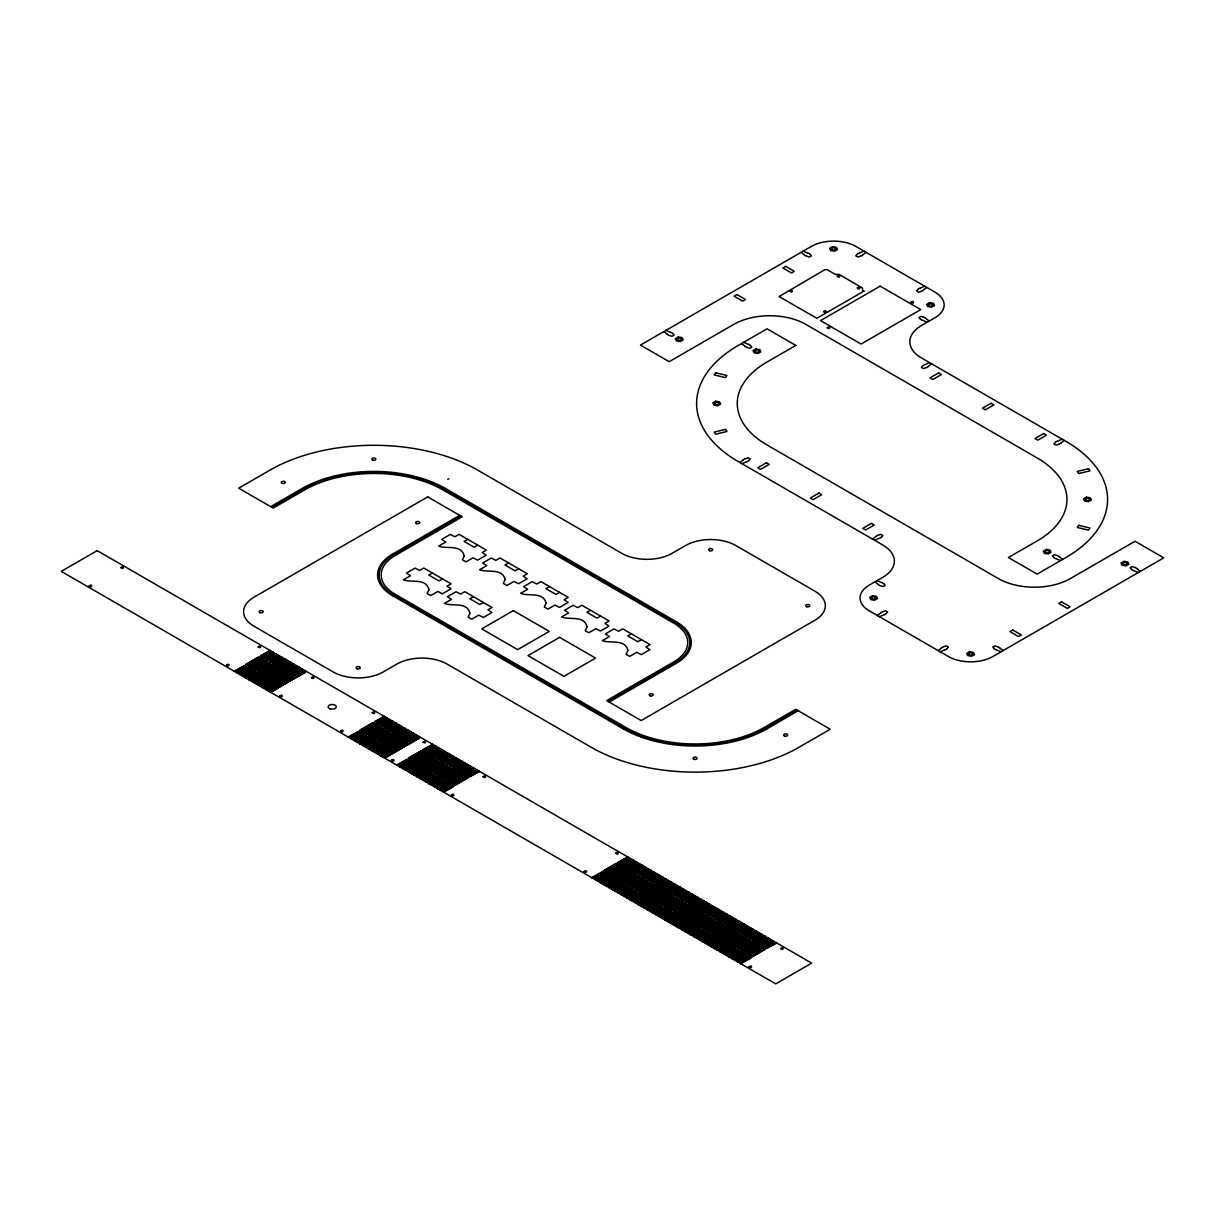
<?xml version="1.0" encoding="UTF-8"?>
<svg xmlns="http://www.w3.org/2000/svg" width="1225" height="1225" viewBox="0 0 1225 1225"><rect width="100%" height="100%" fill="white"/><g stroke="black" fill="none" stroke-linecap="round" stroke-linejoin="round"><path stroke-width="1.5" d="M270.694 506.645L301.947 488.591A101.644 58.678 0 0 1 445.686 488.591L676.384 621.779A50.822 29.339 0 0 1 676.384 663.276L609.192 702.078M271.766 507.257L303.034 489.219A100.113 57.805 0 0 1 444.614 489.219L675.312 622.407L676.384 621.779M667.257 334.211L663.843 331.577M670.488 332.342L665.925 330.367M804.534 254.953L801.119 252.319M807.765 253.085L803.202 251.11M669.401 335.451L672.066 336.324L674.148 335.114L672.647 333.583M806.678 256.193L809.342 257.066L811.425 255.857L809.924 254.325M447.737 479.373L448.809 478.761M444.614 489.219L445.686 488.591M857.24 254.126L859.031 253.085M863.947 251.11L859.383 253.085M866.029 252.319L862.63 254.953M860.823 256.193L862.63 255.152M744.968 346.154L741.554 343.521M748.199 344.286L743.636 342.311M747.128 347.395L749.792 348.267L751.874 347.058L750.358 345.527M798.21 710.791L766.942 728.829A101.644 58.678 0 0 1 623.203 728.829L392.505 595.641A50.822 29.339 0 0 1 392.505 554.144L459.712 515.357M392.505 554.144L393.593 554.772L460.784 515.97M795.821 345.389L767.034 362.003A101.644 58.678 0 0 0 767.034 444.981L998.452 578.598A50.822 29.339 0 0 0 1070.328 578.598L1135.008 541.251L1163.75 557.85L992.893 656.493A31.513 18.191 0 0 1 948.334 656.493L869.291 610.846A31.513 18.191 0 0 1 869.291 585.121L882.75 577.343A39.644 22.892 0 0 0 882.75 544.987L738.292 461.58A142.299 82.152 0 0 1 738.292 345.404L767.034 328.805L795.791 345.404M234.143 671.208L244.786 665.481L234.511 671.407M270.082 650.46L260.236 656.141L270.434 650.659M467.674 539.322L464.091 541.404L474.152 547.207L477.735 545.14M237.068 672.877L247.695 667.166L237.42 673.092M272.991 652.144L263.145 657.825L273.359 652.343M239.977 674.562L250.62 668.85L240.33 674.776M275.916 653.828L266.07 659.509L276.268 654.028M242.887 676.246L253.529 670.519L243.254 676.46M278.825 655.513L268.979 661.194L279.193 655.712M918.015 289.207L919.807 288.166M245.812 677.93L256.454 672.203L246.164 678.145M281.75 657.197L271.904 662.878L282.102 657.396M924.722 286.206L920.159 288.166M392.505 595.641L393.593 595.013L624.291 728.217A100.113 57.805 0 0 0 765.87 728.217L797.123 710.163M432.44 573.024L428.842 575.107L438.902 580.91L442.501 578.828M926.82 287.4L923.405 290.034M248.721 679.615L259.363 673.888L249.088 679.829M284.659 658.866L274.813 664.562L285.027 659.081M921.598 291.29L923.405 290.248M251.646 681.299L262.288 675.572L251.998 681.513M287.584 660.551L277.738 666.247L287.936 660.765M254.555 682.983L265.197 677.257L254.922 683.198M290.493 662.235L280.647 667.931L290.861 662.449M257.48 684.668L268.107 678.941L257.832 684.882M293.418 663.919L283.572 669.616L293.77 664.134M260.389 686.352L271.031 680.625L260.757 686.567M296.328 665.604L286.482 671.3L296.695 665.818M263.314 688.037L273.941 682.31L263.666 688.251M299.252 667.288L289.406 672.984L299.604 667.503M266.223 689.721L276.865 683.994L266.591 689.935M302.162 668.972L292.316 674.669L302.514 669.187M269.148 691.405L279.775 685.678L269.5 691.62M305.071 670.657L295.225 676.353L305.438 670.871M920.419 319.082L918.903 317.535L920.986 316.341L923.65 317.214M922.578 320.322L927.141 322.297M925.809 318.454L929.224 321.088M508.62 562.964L505.022 565.031L515.082 570.85L518.68 568.768M473.371 596.667L469.788 598.734L479.848 604.553L483.431 602.47M743.33 459.681L745.122 458.64M739.915 462.529L743.33 459.896M741.998 463.724L746.561 461.764M746.928 461.764L748.72 460.722M922.823 365.617L924.63 364.591M929.545 362.615L924.982 364.591M931.628 363.825L928.213 366.459M926.422 367.699L928.213 366.658M549.566 586.591L545.967 588.674L556.028 594.477L559.626 592.41M348.206 737.052L358.833 731.325L348.558 737.251M384.129 716.303L374.283 721.984L384.497 716.518M351.116 738.736L361.758 733.009L351.468 738.935M387.054 717.988L377.208 723.669L387.406 718.202M354.04 740.421L364.667 734.694L354.392 740.62M389.963 719.672L380.118 725.353L390.331 719.871M356.95 742.105L367.592 736.378L357.302 742.304M392.888 721.357L383.042 727.038L393.24 721.556M590.496 610.234L586.897 612.316L596.973 618.12L600.556 616.037M359.859 743.789L370.501 738.062L360.227 743.988M395.798 723.041L385.952 728.722L396.165 723.24M362.784 745.474L373.426 739.747L363.136 745.673M398.722 724.725L388.876 730.406L399.074 724.924M365.693 747.158L376.335 741.431L366.061 747.357M401.632 726.41L391.786 732.091L401.999 726.609M368.618 748.843L379.26 743.116L368.97 749.042M404.556 728.094L394.71 733.775L404.908 728.293M371.527 750.527L382.169 744.8L371.895 750.726M407.466 729.778L397.62 735.459L407.833 729.978M374.452 752.211L385.079 746.484L374.804 752.41M410.39 731.463L400.544 737.144L410.743 731.662M377.361 753.896L388.003 748.169L377.729 754.095M413.3 733.147L403.454 738.828L413.652 733.346M380.286 755.58L390.913 749.853L380.638 755.779M416.224 734.832L406.378 740.513L416.577 735.031M383.195 757.264L393.837 751.538L383.563 757.463M419.134 736.516L409.288 742.197L419.486 736.715M396.655 765.028L407.297 759.301L397.022 765.242M432.593 744.279L422.748 749.96L432.946 744.494M399.58 766.712L410.207 760.985L399.932 766.927M435.503 745.964L425.657 751.645L435.87 746.178M631.365 633.83L627.767 635.897L637.827 641.716L641.425 639.634M402.489 768.397L413.131 762.67L402.857 768.611M438.428 747.648L428.582 753.329L438.78 747.862M405.414 770.081L416.041 764.354L405.766 770.28M441.337 749.332L431.491 755.013L441.704 749.547M408.323 771.765L418.965 766.038L408.691 771.964M444.262 751.017L434.416 756.698L444.614 751.231M411.248 773.45L421.875 767.723L411.6 773.649M447.171 752.701L437.325 758.382L447.538 752.916M414.157 775.134L424.799 769.407L414.525 775.333M450.096 754.386L440.25 760.067L450.448 754.6M417.082 776.818L427.709 771.092L417.434 777.018M453.005 756.07L443.159 761.751L453.373 756.269M419.991 778.503L430.633 772.776L420.359 778.702M455.93 757.754L446.084 763.435L456.282 757.953M422.916 780.187L433.543 774.46L423.268 780.386M458.839 759.439L448.993 765.12L459.207 759.638M425.825 781.872L436.468 776.145L426.193 782.071M461.764 761.123L451.918 766.804L462.116 761.322M428.75 783.556L439.377 777.829L429.102 783.755M464.673 762.808L454.827 768.488L465.041 763.007M431.659 785.24L442.302 779.513L432.012 785.439M467.598 764.492L457.752 770.173L467.95 764.691M434.569 786.925L445.211 781.198L434.936 787.124M470.507 766.176L460.661 771.857L470.875 766.375M437.493 788.609L448.136 782.882L437.846 788.808M473.432 767.861L463.586 773.542L473.784 768.06M875.982 536.259L877.774 535.233M872.567 539.107L875.982 536.473M440.403 790.293L451.045 784.567L440.77 790.493M476.341 769.545L466.495 775.226L476.709 769.744M874.65 540.317L879.213 538.342M879.565 538.342L881.372 537.3M443.327 791.978L453.97 786.251L443.68 792.177M479.266 771.229L469.42 776.91L479.618 771.428M1055.475 442.21L1057.267 441.168M608.121 701.45L675.312 662.648L676.384 663.276M1062.197 439.193L1057.634 441.168M1064.28 440.403L1060.865 443.037M1059.058 444.277L1060.865 443.236M623.203 728.829L624.291 728.217M878.386 584.463L874.972 581.829M881.617 582.61L877.054 580.635M880.545 585.718L883.194 586.591L885.292 585.382L883.776 583.85M880.79 612.684L882.597 611.643M877.376 615.517L880.79 612.883M879.458 616.726L884.037 614.751M884.389 614.751L886.18 613.71M1053.837 557.39L1052.321 555.859L1054.403 554.665L1057.068 555.522M1055.981 558.646L1060.544 560.606M1059.227 556.778L1062.642 559.412M941.566 647.765L943.373 646.723M938.151 650.613L941.566 647.979M940.249 651.807L944.812 649.847M945.164 649.847L946.956 648.806M591.706 877.636L602.348 871.909L592.073 877.85M627.644 856.888L617.798 862.584L627.996 857.102M594.63 879.32L605.257 873.593L594.982 879.535M630.569 858.572L620.723 864.268L630.921 858.786M994.271 648.592L992.771 647.06L994.853 645.866L997.502 646.723M1131.548 569.334L1130.047 567.803L1132.13 566.608L1134.794 567.466M996.43 649.847L1000.993 651.807M999.661 647.979L1003.076 650.613M1133.707 570.59L1138.27 572.55M1136.938 568.722L1140.352 571.355M597.54 881.005L608.182 875.278L597.907 881.219M633.478 860.256L623.632 865.952L633.83 860.471M600.464 882.689L611.091 876.962L600.817 882.903M636.388 861.941L626.542 867.637L636.755 862.155M603.374 884.373L614.016 878.647L603.741 884.588M639.312 863.625L629.466 869.306L639.664 863.839M606.298 886.058L616.925 880.331L606.651 886.272M642.222 865.309L632.376 870.99L642.589 865.524M609.208 887.742L619.85 882.015L609.575 887.957M645.146 866.994L635.3 872.675L645.498 867.208M612.132 889.427L622.759 883.7L612.485 889.641M648.056 868.678L638.21 874.359L648.423 868.893M615.042 891.111L625.684 885.384L615.409 891.325M650.98 870.362L641.134 876.043L651.332 870.577M617.967 892.795L628.593 887.068L618.319 893.01M653.89 872.047L644.044 877.728L654.257 872.261M620.876 894.48L631.518 888.753L621.243 894.679M656.814 873.731L646.968 879.412L657.167 873.946M623.801 896.164L634.428 890.437L624.153 896.363M659.724 875.416L649.878 881.097L660.091 875.63M626.71 897.848L637.352 892.122L627.062 898.048M662.648 877.1L652.803 882.781L663.001 877.314M629.619 899.533L640.262 893.806L629.987 899.732M665.558 878.784L655.712 884.465L665.925 878.999M632.544 901.217L643.186 895.49L632.896 901.416M668.482 880.469L658.637 886.15L668.835 880.668M635.453 902.902L646.096 897.175L635.821 903.101M671.392 882.153L661.546 887.834L671.759 882.352M638.378 904.586L649.02 898.859L638.73 904.785M674.317 883.838L664.471 889.518L674.669 884.037M641.288 906.27L651.93 900.543L641.655 906.469M677.226 885.522L667.38 891.203L677.593 885.721M644.212 907.955L654.839 902.228L644.564 908.154M680.151 887.206L670.305 892.887L680.503 887.405M647.122 909.639L657.764 903.912L647.489 909.838M683.06 888.891L673.214 894.572L683.428 889.09M650.046 911.323L660.673 905.597L650.398 911.522M685.985 890.575L676.139 896.256L686.337 890.774M652.956 913.008L663.598 907.281L653.323 913.207M688.894 892.259L679.048 897.94L689.246 892.458M655.88 914.692L666.507 908.965L656.232 914.891M691.803 893.944L681.957 899.625L692.171 894.143M658.79 916.377L669.432 910.65L659.157 916.576M694.728 895.628L684.882 901.309L695.08 895.827M661.714 918.061L672.341 912.334L662.067 918.26M697.638 897.312L687.792 902.993L698.005 897.512M664.624 919.73L675.266 914.018L664.991 919.944M700.562 898.997L690.716 904.678L700.914 899.196M667.548 921.414L678.175 915.703L667.901 921.629M703.472 900.681L693.626 906.362L703.839 900.88M670.458 923.099L681.1 917.372L670.825 923.313M706.396 902.366L696.55 908.047L706.748 902.565M673.382 924.783L684.009 919.056L673.735 924.998M709.306 904.05L699.46 909.731L709.673 904.249M676.292 926.467L686.934 920.741L676.659 926.682M712.23 905.734L702.384 911.415L712.582 905.933M679.217 928.152L689.843 922.425L679.569 928.366M715.14 907.403L705.294 913.1L715.507 907.618M682.126 929.836L692.768 924.109L682.493 930.051M718.064 909.088L708.218 914.784L718.417 909.302M685.051 931.521L695.678 925.794L685.403 931.735M720.974 910.772L711.128 916.468L721.341 910.987M687.96 933.205L698.602 927.478L688.312 933.419M723.898 912.457L714.053 918.153L724.251 912.671M690.869 934.889L701.512 929.162L691.237 935.104M726.808 914.141L716.962 919.837L727.175 914.355M693.794 936.574L704.436 930.847L694.146 936.788M729.732 915.825L719.887 921.522L730.085 916.04M696.703 938.258L707.346 932.531L697.071 938.472M732.642 917.51L722.796 923.206L733.009 917.724M699.628 939.942L710.27 934.216L699.98 940.157M735.567 919.194L725.721 924.875L735.919 919.408M702.538 941.627L713.18 935.9L702.905 941.841M738.476 920.878L728.63 926.559L738.843 921.093M705.462 943.311L716.089 937.584L705.814 943.526M741.401 922.563L731.555 928.244L741.753 922.777M708.372 944.996L719.014 939.269L708.739 945.21M744.31 924.247L734.464 929.928L744.678 924.462M711.296 946.68L721.923 940.953L711.648 946.894M747.235 925.932L737.389 931.612L747.587 926.146M714.206 948.364L724.848 942.638L714.573 948.579M750.144 927.616L740.298 933.297L750.496 927.83M717.13 950.049L727.757 944.322L717.482 950.248M753.053 929.3L743.207 934.981L753.421 929.515M720.04 951.733L730.682 946.006L720.407 951.932M755.978 930.985L746.132 936.666L756.33 931.199M722.964 953.418L733.591 947.691L723.317 953.617M758.888 932.669L749.042 938.35L759.255 932.883M725.874 955.102L736.516 949.375L726.241 955.301M761.812 934.353L751.966 940.034L762.164 934.568M728.798 956.786L739.425 951.059L729.151 956.985M764.722 936.038L754.876 941.719L765.089 936.252M731.708 958.471L742.35 952.744L732.075 958.67M767.646 937.722L757.8 943.403L767.998 937.921M734.632 960.155L745.259 954.428L734.985 960.354M770.556 939.407L760.71 945.088L770.923 939.606M737.542 961.839L748.184 956.112L737.909 962.038M773.48 941.091L763.634 946.772L773.832 941.29M740.467 963.524L751.093 957.797L740.819 963.723M776.39 942.775L766.544 948.456L776.757 942.974M857.24 254.325L855.724 255.857L857.806 257.066L860.471 256.193M918.015 289.422L916.499 290.953L918.582 292.163L921.246 291.29M924.018 317.214L925.809 318.24M808.117 253.085L809.924 254.126M920.419 319.281L922.211 320.322M804.534 255.152L806.326 256.193M922.823 365.831L921.322 367.362L923.405 368.572L926.054 367.699M1055.475 442.409L1053.959 443.955L1056.042 445.15L1058.706 444.277M748.567 344.286L750.358 345.328M1135.146 567.466L1136.938 568.507M744.968 346.353L746.775 347.395M1131.548 569.548L1133.355 570.59M670.841 332.342L672.647 333.384M1057.42 555.522L1059.227 556.563M667.257 334.41L669.049 335.451M1053.837 557.605L1055.628 558.646M745.489 458.64L748.153 457.767L750.236 458.977L748.72 460.508M878.126 535.233L880.79 534.36L882.873 535.555L881.372 537.086M997.87 646.723L999.661 647.765M881.985 582.61L883.776 583.636M994.271 648.806L996.078 649.847M878.386 584.677L880.178 585.718M882.949 611.643L885.614 610.77L887.696 611.979L886.18 613.511M943.725 646.723L946.389 645.866L948.472 647.06L946.956 648.592M765.87 728.217L766.942 728.829M301.947 488.591L303.034 489.219M675.312 622.407A49.291 28.466 0 0 1 675.312 662.648M393.593 595.013A49.291 28.466 0 0 1 393.593 554.772M428.964 589.593L427.188 593.482L430.787 595.549L437.815 591.491L442.393 593.834L451.014 588.857L446.972 586.208L451.122 583.82L423.804 568.048L419.654 570.452L415.076 568.109L406.455 573.086L410.498 575.735L403.469 579.793C410.819 583.054 426.147 577.679 428.964 589.593M464.214 555.89L462.438 559.779L466.021 561.862L473.049 557.804L477.627 560.131L486.264 555.155L482.206 552.506L486.371 550.117L459.053 534.345L454.904 536.749L450.325 534.406L441.704 539.383L445.747 542.032L438.718 546.09C446.068 549.367 461.396 543.977 464.214 555.89M469.91 613.22L468.134 617.124L471.717 619.192L478.745 615.134L483.324 617.477L491.945 612.485L487.902 609.851L492.067 607.447L464.75 591.675L460.6 594.079L456.022 591.752L447.401 596.728L451.443 599.362L444.415 603.42C451.765 606.697 467.093 601.322 469.91 613.22M505.144 579.532L503.368 583.422L506.966 585.489L513.995 581.431L518.573 583.774L527.194 578.797L523.152 576.148L527.301 573.744L499.999 557.987L495.834 560.376L491.256 558.049L482.635 563.025L486.677 565.674L479.649 569.732C486.999 572.994 502.327 567.619 505.144 579.532M546.09 603.159L544.313 607.049L547.912 609.131L554.94 605.073L559.519 607.401L568.14 602.424L564.097 599.791L568.247 597.387L540.929 581.615L536.78 584.019L532.201 581.676L523.58 586.668L527.623 589.302L520.594 593.359C527.944 596.636 543.272 591.262 546.09 603.159M587.035 626.802L585.259 630.691L588.842 632.758L595.871 628.701L600.449 631.043L609.07 626.067L605.028 623.418L609.177 621.029L581.875 605.257L577.725 607.661L573.147 605.318L564.511 610.295L568.568 612.944L561.54 617.002C568.89 620.263 584.218 614.889 587.035 626.802M627.904 650.398L626.113 654.288L629.711 656.355L636.74 652.297L641.318 654.64L649.939 649.663L645.897 647.014L650.046 644.61L622.744 628.854L618.579 631.243L614.016 628.915L605.38 633.892L609.438 636.541L602.409 640.598C609.744 643.86 625.072 638.485 627.904 650.398M89.241 585.841C92.212 588.965 92.824 582.886 89.241 585.841M120.862 567.588C124.552 570.544 123.679 564.572 120.862 567.588M226.518 665.098C229.611 668.176 230.132 662.128 226.518 665.098M258.138 646.846C261.292 649.862 261.538 644.044 258.169 646.723M279.805 695.861C282.745 698.985 283.404 692.952 279.805 695.861M311.426 677.609C314.381 680.671 315.192 674.745 311.441 677.548M340.581 730.942C343.827 733.974 343.965 728.002 340.596 730.881M372.201 712.69C375.708 715.645 375.233 709.796 372.216 712.628M391.449 760.312C394.327 763.359 395.338 757.525 391.479 760.204M423.069 742.059C426.055 745.168 426.729 739.119 423.084 741.998M451.443 794.964C454.674 797.965 454.674 792.162 451.474 794.841M483.063 776.696C486.585 779.651 486.049 773.832 483.079 776.635M584.095 871.542C587.479 874.482 587.296 868.693 584.126 871.419M615.716 853.289C619.237 856.229 618.793 850.349 615.716 853.228M789.849 291.075C793.203 294.245 793.096 288.074 789.849 291.075M749.103 966.801C752.64 969.756 752.181 963.83 749.118 966.739M780.723 948.548C784.015 951.595 783.923 945.593 780.723 948.548M823.583 311.609C826.906 314.764 827.043 308.608 823.598 311.548M827.243 327.795C830.244 331.026 831.025 324.748 827.243 327.795M837.272 276.329C840.672 279.53 840.503 273.267 837.272 276.329M857.332 287.921C860.226 291.106 861.267 285.073 857.362 287.783M910.956 302.269C914.784 305.255 913.927 299.267 910.987 302.146M863.901 291.137L816.891 318.27L779.054 296.557L824.93 269.653L827.12 269.653L835.327 274.4L838.972 274.4L862.507 287.982L862.507 290.08L863.901 291.137M715.722 372.798L714.19 374.911L725.46 377.606L726.976 375.493L715.722 372.798M1078.735 525.326L1077.219 527.439L1088.474 530.134L1089.99 528.021L1078.735 525.326M97.188 550.638L61.25 571.386L775.716 983.874L811.654 963.126L97.188 550.638M269.975 470.124L238.707 488.178L273.206 508.099L304.474 490.046A98.077 56.626 0 0 1 443.174 490.046L673.872 623.234A47.254 27.287 0 0 1 673.872 661.822L606.681 700.623L641.18 720.545L814.901 620.233A35.571 20.534 0 0 0 814.901 591.185L735.842 545.554A35.571 20.534 0 0 0 685.541 545.554L672.081 553.317A35.571 20.534 0 0 1 621.764 553.317L477.673 470.124A146.862 84.785 0 0 0 269.975 470.124M811.302 246.439L640.445 345.083L669.187 361.681L733.867 324.334A50.822 29.339 0 0 1 805.744 324.334L1037.162 457.936A101.644 58.678 0 0 1 1037.162 540.929L1008.405 557.513L1037.162 574.112L1065.903 557.513A142.299 82.152 0 0 0 1065.903 441.337L921.445 357.945A39.644 22.892 0 0 1 921.445 325.574L934.905 317.811A31.513 18.191 0 0 0 934.905 292.086L855.862 246.439A31.513 18.191 0 0 0 811.302 246.439M736.853 294.521L734.051 296.144L742.672 301.12L745.474 299.497L736.853 294.521M785.654 266.346L782.852 267.969L791.472 272.945L794.275 271.322L785.654 266.346M832.525 246.669L829.662 248.323L830.718 250.574L834.623 251.186L837.487 249.532L836.445 247.266L832.525 246.669M678.206 337.013L675.343 338.667L676.384 340.917L680.304 341.53L683.167 339.876L682.111 337.61L678.206 337.013M427.724 496.891L254.004 597.188A35.571 20.534 0 0 0 254.004 626.235L333.047 671.882A35.571 20.534 0 0 0 383.364 671.882L396.823 664.103A35.571 20.534 0 0 1 447.125 664.103L591.231 747.296A146.862 84.785 0 0 0 798.93 747.296L830.183 729.243L795.699 709.336L764.431 727.374A98.077 56.626 0 0 1 625.73 727.374L395.032 594.186A47.254 27.287 0 0 1 395.032 555.599L462.223 516.812L427.724 496.891M755.932 348.957L753.069 350.61L754.11 352.861L758.03 353.474L760.893 351.82L759.837 349.554L755.932 348.957M880.147 286.16L820.49 320.598L861.098 344.041L920.741 309.603L880.147 286.16M258.797 656.968L245.858 664.44L258.797 656.968M253.07 661.959L237.038 671.208L253.07 661.959M270.097 652.129L254.509 661.132L270.097 652.129M261.706 658.652L248.782 666.124L261.706 658.652M255.979 663.644L239.962 672.893L255.979 663.644M273.022 653.813L257.418 662.817L273.022 653.813M264.631 660.336L251.692 667.809L264.631 660.336M715.676 401.233L712.812 402.887L713.869 405.153L717.773 405.751L720.637 404.097L719.596 401.846L715.676 401.233M258.904 665.328L242.872 674.577L258.904 665.328M275.931 655.497L260.343 664.501L275.931 655.497M267.54 662.021L254.616 669.493L267.54 662.021M261.813 667.013L245.796 676.261L261.813 667.013M278.856 657.182L263.252 666.186L278.856 657.182M270.465 663.705L257.526 671.178L270.465 663.705M264.738 668.697L248.706 677.946L264.738 668.697M281.765 658.866L266.177 667.87L281.765 658.866M273.374 665.389L260.435 672.862L273.374 665.389M267.647 670.381L251.63 679.63L267.647 670.381M284.69 660.551L269.087 669.554L284.69 660.551M276.299 667.074L263.36 674.546L276.299 667.074M270.572 672.066L254.54 681.314L270.572 672.066M287.599 662.235L272.011 671.239L287.599 662.235M279.208 668.758L266.269 676.231L279.208 668.758M273.481 673.75L257.449 682.999L273.481 673.75M290.509 663.919L274.921 672.923L290.509 663.919M282.133 670.442L269.194 677.915L282.133 670.442M276.406 675.434L260.374 684.683L276.406 675.434M293.433 665.604L277.83 674.607L293.433 665.604M285.042 672.127L272.103 679.599L285.042 672.127M279.315 677.119L263.283 686.368L279.315 677.119M296.343 667.288L280.755 676.292L296.343 667.288M929.545 302.682L926.682 304.336L927.738 306.587L931.643 307.199L934.507 305.546L933.465 303.295L929.545 302.682M287.967 673.811L275.028 681.284L287.967 673.811M282.24 678.803L266.208 688.052L282.24 678.803M299.267 668.972L283.664 677.976L299.267 668.972M290.876 675.496L277.937 682.953L290.876 675.496M285.149 680.487L269.117 689.736L285.149 680.487M302.177 670.642L286.589 679.661L302.177 670.642M293.801 677.18L280.862 684.637L293.801 677.18M288.074 682.172L272.042 691.421L288.074 682.172M305.102 672.326L289.498 681.33L305.102 672.326M766.421 462.759L757.8 467.751L760.603 469.359L769.223 464.382L766.421 462.759M513.352 610.632L481.716 628.884L517.654 649.633L549.275 631.38L513.352 610.632M938.595 372.936L929.959 377.913L932.776 379.536L941.397 374.559L938.595 372.936M372.844 722.811L359.92 730.284L372.844 722.811M367.117 727.803L351.1 737.067L367.117 727.803M384.16 717.972L368.557 726.976L384.16 717.972M375.769 724.496L362.83 731.968L375.769 724.496M370.042 729.487L354.01 738.752L370.042 729.487M387.069 719.657L371.481 728.661L387.069 719.657M378.678 726.18L365.754 733.653L378.678 726.18M372.951 731.172L356.934 740.436L372.951 731.172M389.994 721.341L374.391 730.345L389.994 721.341M381.603 727.864L368.664 735.337L381.603 727.864M375.876 732.856L359.844 742.12L375.876 732.856M392.903 723.026L377.315 732.029L392.903 723.026M384.512 729.549L371.573 737.021L384.512 729.549M378.785 734.541L362.768 743.805L378.785 734.541M395.828 724.71L380.225 733.714L395.828 724.71M387.437 731.233L374.498 738.706L387.437 731.233M381.71 736.225L365.678 745.489L381.71 736.225M398.737 726.394L383.149 735.398L398.737 726.394M390.346 732.918L377.407 740.39L390.346 732.918M384.619 737.909L368.603 747.158L384.619 737.909M401.647 728.079L386.059 737.082L401.647 728.079M559.626 637.352L528.006 655.62L563.944 676.353L595.564 658.101L559.626 637.352M393.271 734.602L380.332 742.074L393.271 734.602M387.544 739.594L371.512 748.843L387.544 739.594M404.572 729.763L388.968 738.767L404.572 729.763M396.18 736.286L383.241 743.759L396.18 736.286M818.928 493.078L810.307 498.054L813.109 499.678L821.73 494.701L818.928 493.078M390.453 741.278L374.421 750.527L390.453 741.278M407.481 731.447L391.893 740.451L407.481 731.447M399.105 737.971L386.166 745.443L399.105 737.971M393.378 742.962L377.346 752.211L393.378 742.962M410.406 733.132L394.802 742.136L410.406 733.132M402.014 739.655L389.075 747.128L402.014 739.655M396.288 744.647L380.255 753.896L396.288 744.647M413.315 734.816L397.727 743.82L413.315 734.816M404.939 741.339L392 748.812L404.939 741.339M991.086 403.255L982.465 408.231L985.268 409.854L993.888 404.862L991.086 403.255M399.212 746.331L383.18 755.58L399.212 746.331M416.24 736.501L400.636 745.504L416.24 736.501M407.848 743.024L394.909 750.496L407.848 743.024M402.122 748.016L386.089 757.264L402.122 748.016M419.149 738.185L403.561 747.189L419.149 738.185M421.308 750.803L408.369 758.26L421.308 750.803M415.581 755.794L399.549 765.043L415.581 755.794M432.609 745.948L417.021 754.952L432.609 745.948M424.233 752.487L411.294 759.944L424.233 752.487M418.506 757.479L402.474 766.728L418.506 757.479M435.533 747.633L419.93 756.637L435.533 747.633M427.142 754.171L414.203 761.628L427.142 754.171M421.415 759.148L405.383 768.412L421.415 759.148M438.443 749.317L422.855 758.321L438.443 749.317M430.067 755.84L417.128 763.313L430.067 755.84M424.325 760.832L408.308 770.096L424.325 760.832M441.368 751.002L425.764 760.005L441.368 751.002M432.976 757.525L420.037 764.997L432.976 757.525M427.249 762.517L411.217 771.781L427.249 762.517M444.277 752.686L428.689 761.69L444.277 752.686M435.901 759.209L422.962 766.682L435.901 759.209M430.159 764.201L414.142 773.465L430.159 764.201M447.202 754.37L431.598 763.374L447.202 754.37M438.81 760.893L425.871 768.366L438.81 760.893M433.083 765.885L417.051 775.149L433.083 765.885M450.111 756.055L434.523 765.058L450.111 756.055M441.72 762.578L428.796 770.05L441.72 762.578M435.993 767.57L419.976 776.834L435.993 767.57M453.036 757.739L437.432 766.743L453.036 757.739M444.644 764.262L431.705 771.735L444.644 764.262M438.917 769.254L422.885 778.518L438.917 769.254M455.945 759.423L440.357 768.427L455.945 759.423M447.554 765.947L434.63 773.419L447.554 765.947M441.827 770.938L425.81 780.202L441.827 770.938M458.87 761.108L443.266 770.112L458.87 761.108M871.419 523.381L862.798 528.373L865.6 529.981L874.221 525.004L871.419 523.381M450.478 767.631L437.539 775.103L450.478 767.631M444.752 772.623L428.719 781.887L444.752 772.623M461.779 762.792L446.191 771.796L461.779 762.792M453.388 769.315L440.464 776.788L453.388 769.315M447.661 774.307L431.644 783.556L447.661 774.307M464.704 764.477L449.1 773.48L464.704 764.477M456.312 771L443.373 778.472L456.312 771M450.586 775.992L434.553 785.24L450.586 775.992M467.613 766.161L452.025 775.165L467.613 766.161M1043.593 433.558L1034.972 438.535L1037.774 440.158L1046.395 435.181L1043.593 433.558M459.222 772.684L446.298 780.157L459.222 772.684M453.495 777.676L437.478 786.925L453.495 777.676M470.538 767.845L454.934 776.849L470.538 767.845M462.147 774.368L449.208 781.841L462.147 774.368M456.42 779.36L440.388 788.609L456.42 779.36M473.447 769.53L457.859 778.533L473.447 769.53M465.056 776.053L452.117 783.525L465.056 776.053M459.329 781.045L443.312 790.293L459.329 781.045M476.372 771.214L460.768 780.218L476.372 771.214M467.981 777.737L455.042 785.21L467.981 777.737M872.552 595.718L869.689 597.371L870.73 599.638L874.65 600.235L877.513 598.581L876.457 596.33L872.552 595.718M1086.422 497.166L1083.558 498.82L1084.6 501.086L1088.52 501.683L1091.383 500.03L1090.327 497.779L1086.422 497.166M1046.165 549.458L1043.302 551.112L1044.358 553.363L1048.263 553.976L1051.127 552.322L1050.085 550.056L1046.165 549.458M1123.892 561.402L1121.028 563.056L1122.085 565.307L1125.989 565.919L1128.853 564.266L1127.812 561.999L1123.892 561.402M969.572 651.746L966.709 653.4L967.75 655.651L971.67 656.263L974.533 654.609L973.477 652.343L969.572 651.746M1012.723 629.987L1009.921 631.595L1018.542 636.571L1021.344 634.963L1012.723 629.987M1061.524 601.812L1058.722 603.42L1067.342 608.412L1070.145 606.788L1061.524 601.812M616.359 863.411L603.42 870.883L616.359 863.411M610.632 868.403L594.6 877.651L610.632 868.403M627.659 858.572L612.071 867.576L627.659 858.572M619.283 865.095L606.344 872.567L619.283 865.095M613.557 870.087L597.524 879.336L613.557 870.087M630.584 860.256L614.981 869.26L630.584 860.256M622.193 866.779L609.254 874.237L622.193 866.779M616.466 871.771L600.434 881.02L616.466 871.771M633.493 861.925L617.905 870.944L633.493 861.925M625.118 868.464L612.178 875.921L625.118 868.464M619.375 873.456L603.358 882.704L619.375 873.456M636.418 863.61L620.815 872.613L636.418 863.61M628.027 870.148L615.088 877.605L628.027 870.148M622.3 875.14L606.268 884.389L622.3 875.14M639.327 865.294L623.739 874.298L639.327 865.294M630.952 871.832L618.013 879.29L630.952 871.832M625.209 876.824L609.192 886.073L625.209 876.824M642.252 866.978L626.649 875.982L642.252 866.978M633.861 873.517L620.922 880.974L633.861 873.517M628.134 878.509L612.102 887.757L628.134 878.509M645.162 868.663L629.573 877.667L645.162 868.663M636.77 875.201L623.847 882.658L636.77 875.201M631.043 880.193L615.027 889.442L631.043 880.193M648.086 870.347L632.483 879.351L648.086 870.347M639.695 876.886L626.756 884.343L639.695 876.886M633.968 881.877L617.936 891.126L633.968 881.877M650.996 872.032L635.407 881.035L650.996 872.032M642.604 878.57L629.681 886.027L642.604 878.57M636.878 883.547L620.861 892.811L636.878 883.547M653.92 873.716L638.317 882.72L653.92 873.716M645.529 880.239L632.59 887.712L645.529 880.239M639.802 885.231L623.77 894.495L639.802 885.231M656.83 875.4L641.242 884.404L656.83 875.4M648.438 881.923L635.515 889.396L648.438 881.923M642.712 886.915L626.695 896.179L642.712 886.915M659.754 877.085L644.151 886.088L659.754 877.085M651.363 883.608L638.424 891.08L651.363 883.608M645.636 888.6L629.604 897.864L645.636 888.6M662.664 878.769L647.076 887.773L662.664 878.769M654.272 885.292L641.349 892.765L654.272 885.292M648.546 890.284L632.529 899.548L648.546 890.284M665.588 880.453L649.985 889.457L665.588 880.453M657.197 886.977L644.258 894.449L657.197 886.977M651.47 891.968L635.438 901.232L651.47 891.968M668.498 882.138L652.91 891.142L668.498 882.138M660.107 888.661L647.168 896.133L660.107 888.661M654.38 893.653L638.363 902.917L654.38 893.653M671.423 883.822L655.819 892.826L671.423 883.822M663.031 890.345L650.092 897.818L663.031 890.345M657.304 895.337L641.272 904.601L657.304 895.337M674.332 885.507L658.744 894.51L674.332 885.507M665.941 892.03L653.002 899.502L665.941 892.03M660.214 897.022L644.182 906.286L660.214 897.022M677.241 887.191L661.653 896.195L677.241 887.191M668.865 893.714L655.926 901.187L668.865 893.714M663.138 898.706L647.106 907.955L663.138 898.706M680.166 888.875L664.562 897.879L680.166 888.875M671.775 895.398L658.836 902.871L671.775 895.398M666.048 900.39L650.016 909.639L666.048 900.39M683.075 890.56L667.487 899.563L683.075 890.56M674.699 897.083L661.76 904.555L674.699 897.083M668.972 902.075L652.94 911.323L668.972 902.075M686 892.244L670.397 901.248L686 892.244M677.609 898.767L664.67 906.24L677.609 898.767M671.882 903.759L655.85 913.008L671.882 903.759M688.909 893.928L673.321 902.932L688.909 893.928M680.533 900.452L667.594 907.924L680.533 900.452M674.807 905.443L658.774 914.692L674.807 905.443M691.834 895.613L676.231 904.617L691.834 895.613M683.443 902.136L670.504 909.608L683.443 902.136M677.716 907.128L661.684 916.377L677.716 907.128M694.743 897.297L679.155 906.301L694.743 897.297M686.368 903.82L673.428 911.293L686.368 903.82M680.625 908.812L664.608 918.061L680.625 908.812M697.668 898.982L682.065 907.985L697.668 898.982M689.277 905.505L676.338 912.977L689.277 905.505M683.55 910.497L667.518 919.745L683.55 910.497M700.577 900.666L684.989 909.67L700.577 900.666M692.202 907.189L679.263 914.662L692.202 907.189M686.459 912.181L670.442 921.43L686.459 912.181M703.502 902.35L687.899 911.354L703.502 902.35M695.111 908.873L682.172 916.346L695.111 908.873M689.384 913.865L673.352 923.114L689.384 913.865M706.412 904.035L690.823 913.038L706.412 904.035M698.02 910.558L685.097 918.03L698.02 910.558M692.293 915.55L676.277 924.798L692.293 915.55M709.336 905.719L693.733 914.723L709.336 905.719M700.945 912.242L688.006 919.715L700.945 912.242M695.218 917.234L679.186 926.483L695.218 917.234M712.246 907.403L696.657 916.407L712.246 907.403M703.854 913.927L690.931 921.399L703.854 913.927M698.128 918.918L682.111 928.167L698.128 918.918M715.17 909.088L699.567 918.092L715.17 909.088M706.779 915.611L693.84 923.083L706.779 915.611M701.052 920.603L685.02 929.852L701.052 920.603M718.08 910.772L702.492 919.776L718.08 910.772M709.688 917.295L696.765 924.768L709.688 917.295M703.962 922.287L687.945 931.536L703.962 922.287M721.004 912.457L705.401 921.46L721.004 912.457M712.613 918.98L699.674 926.452L712.613 918.98M706.886 923.972L690.854 933.22L706.886 923.972M723.914 914.141L708.326 923.145L723.914 914.141M715.522 920.664L702.599 928.137L715.522 920.664M709.796 925.656L693.779 934.905L709.796 925.656M726.838 915.825L711.235 924.829L726.838 915.825M718.447 922.348L705.508 929.821L718.447 922.348M712.72 927.34L696.688 936.589L712.72 927.34M729.748 917.51L714.16 926.513L729.748 917.51M721.357 924.033L708.418 931.49L721.357 924.033M715.63 929.025L699.613 938.273L715.63 929.025M732.673 919.179L717.069 928.183L732.673 919.179M724.281 925.717L711.342 933.174L724.281 925.717M718.554 930.709L702.522 939.958L718.554 930.709M735.582 920.863L719.994 929.867L735.582 920.863M727.191 927.402L714.252 934.859L727.191 927.402M721.464 932.393L705.432 941.642L721.464 932.393M738.491 922.548L722.903 931.551L738.491 922.548M730.115 929.086L717.176 936.543L730.115 929.086M724.388 934.078L708.356 943.327L724.388 934.078M741.416 924.232L725.812 933.236L741.416 924.232M733.025 930.77L720.086 938.228L733.025 930.77M727.298 935.762L711.266 945.011L727.298 935.762M744.325 925.916L728.737 934.92L744.325 925.916M735.949 932.455L723.01 939.912L735.949 932.455M730.222 937.447L714.19 946.695L730.222 937.447M747.25 927.601L731.647 936.604L747.25 927.601M738.859 934.139L725.92 941.596L738.859 934.139M733.132 939.131L717.1 948.38L733.132 939.131M750.159 929.285L734.571 938.289L750.159 929.285M741.783 935.823L728.844 943.281L741.783 935.823M736.057 940.8L720.024 950.064L736.057 940.8M753.084 930.969L737.481 939.973L753.084 930.969M744.693 937.493L731.754 944.965L744.693 937.493M738.966 942.484L722.934 951.748L738.966 942.484M755.993 932.654L740.405 941.658L755.993 932.654M747.618 939.177L734.678 946.649L747.618 939.177M741.875 944.169L725.858 953.433L741.875 944.169M758.918 934.338L743.315 943.342L758.918 934.338M750.527 940.861L737.588 948.334L750.527 940.861M744.8 945.853L728.768 955.117L744.8 945.853M761.827 936.022L746.239 945.026L761.827 936.022M753.452 942.546L740.513 950.018L753.452 942.546M747.709 947.537L731.692 956.802L747.709 947.537M764.752 937.707L749.149 946.711L764.752 937.707M756.361 944.23L743.422 951.702L756.361 944.23M750.634 949.222L734.602 958.486L750.634 949.222M767.662 939.391L752.073 948.395L767.662 939.391M759.27 945.914L746.347 953.387L759.27 945.914M753.543 950.906L737.527 960.17L753.543 950.906M770.586 941.076L754.983 950.079L770.586 941.076M762.195 947.599L749.256 955.071L762.195 947.599M756.468 952.591L740.436 961.855L756.468 952.591M773.496 942.76L757.907 951.764L773.496 942.76M765.104 949.283L752.181 956.756L765.104 949.283M725.46 429.378L714.19 432.073L715.722 434.186L726.976 431.491L725.46 429.378M1088.474 468.731L1077.219 471.426L1078.735 473.539L1089.99 470.844L1088.474 468.731M372.813 460.156A2.037 1.179 0 0 0 375.861 459.13A2.037 1.179 0 0 0 372.813 458.119A2.037 1.179 0 0 0 372.813 460.156M709.673 550.714A2.037 1.179 0 0 0 712.72 549.703A2.037 1.179 0 0 0 709.673 548.678A2.037 1.179 0 0 0 709.673 550.714M806.693 606.727A2.037 1.179 0 0 0 809.74 605.717A2.037 1.179 0 0 0 806.693 604.706A2.037 1.179 0 0 0 806.693 606.727M282.133 483.339A2.037 1.179 0 0 0 285.303 482.451A2.037 1.179 0 0 0 282.378 481.318A2.037 1.179 0 0 0 282.133 483.339M650.215 695.831A2.037 1.179 0 0 0 653.262 694.805A2.037 1.179 0 0 0 650.215 693.794A2.037 1.179 0 0 0 650.215 695.831M715.584 404.464A2.037 1.179 0 0 0 718.753 403.576A2.037 1.179 0 0 0 715.844 402.443A2.037 1.179 0 0 0 715.584 404.464M1123.8 564.633A2.037 1.179 0 0 0 1126.969 563.745A2.037 1.179 0 0 0 1124.06 562.597A2.037 1.179 0 0 0 1123.8 564.633M755.84 352.188A2.037 1.179 0 0 0 759.01 351.299A2.037 1.179 0 0 0 756.085 350.151A2.037 1.179 0 0 0 755.84 352.188M872.583 598.994A2.037 1.179 0 0 0 875.63 597.984A2.037 1.179 0 0 0 872.583 596.973A2.037 1.179 0 0 0 872.583 598.994M969.603 655.007A2.037 1.179 0 0 0 972.65 653.997A2.037 1.179 0 0 0 969.603 652.986A2.037 1.179 0 0 0 969.603 655.007M416.531 523.58A2.037 1.179 0 0 0 419.685 522.692A2.037 1.179 0 0 0 416.776 521.559A2.037 1.179 0 0 0 416.531 523.58M784.49 736.026A2.037 1.179 0 0 0 787.66 735.138A2.037 1.179 0 0 0 784.735 734.005A2.037 1.179 0 0 0 784.49 736.026M260.052 612.684A2.037 1.179 0 0 0 263.207 611.796A2.037 1.179 0 0 0 260.297 610.663A2.037 1.179 0 0 0 260.052 612.684M357.195 668.743A2.037 1.179 0 0 0 360.242 667.732A2.037 1.179 0 0 0 357.195 666.706A2.037 1.179 0 0 0 357.195 668.743M678.114 340.244A2.037 1.179 0 0 0 681.284 339.356A2.037 1.179 0 0 0 678.359 338.207A2.037 1.179 0 0 0 678.114 340.244M1046.196 552.735A2.037 1.179 0 0 0 1049.258 551.709A2.037 1.179 0 0 0 1046.196 550.699A2.037 1.179 0 0 0 1046.196 552.735M832.433 249.9A2.037 1.179 0 0 0 835.603 249.012A2.037 1.179 0 0 0 832.694 247.863A2.037 1.179 0 0 0 832.433 249.9M929.453 305.913A2.037 1.179 0 0 0 932.623 305.025A2.037 1.179 0 0 0 929.714 303.892A2.037 1.179 0 0 0 929.453 305.913M1086.33 500.397A2.037 1.179 0 0 0 1089.5 499.509A2.037 1.179 0 0 0 1086.575 498.376A2.037 1.179 0 0 0 1086.33 500.397M693.932 759.27A2.037 1.179 0 0 0 697.102 758.382A2.037 1.179 0 0 0 694.192 757.234A2.037 1.179 0 0 0 693.932 759.27M329.938 708.77A4.073 2.343 0 0 0 336.262 706.993A4.073 2.343 0 0 0 330.444 704.712A4.073 2.343 0 0 0 329.938 708.77"/></g></svg>
